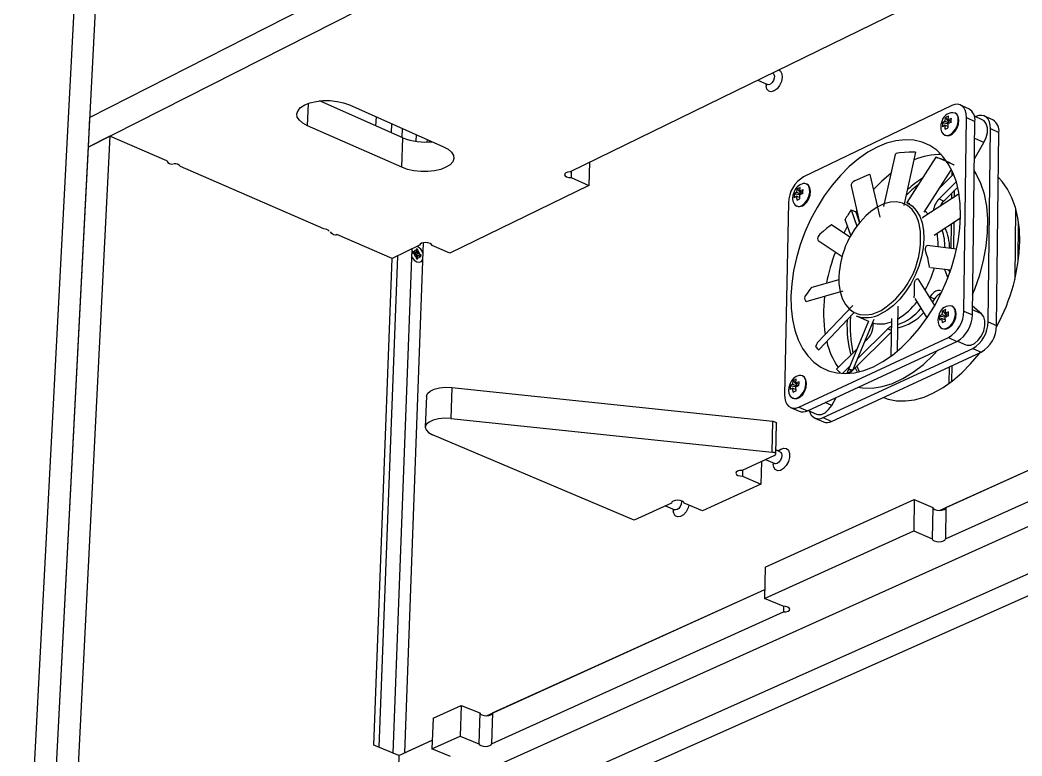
# Model space of a CAD drawing. Extents: x 0 to 155, y 0 to 209.
# Drawn here: x 49.81 to 90.74, y 106.31 to 136.35 of the extents above; entities that cross this region are included whole.
import ezdxf

# ---------------------------------------------------------------- set-up
doc = ezdxf.new("R2010")
doc.units = 0
doc.layers.get('0').update_dxf_attribs({"linetype": 'CONTINUOUS'})

msp = doc.modelspace()

# ---------------------------------------------------------------- linework, layer by layer
at = {"color": 7, "linetype": 'CONTINUOUS'}
for p, q in [((49.807, 94.613), (53.035, 156.292)), ((53.879, 156.294), (50.728, 95.022)), ((52.648, 132.372), (84.35, 148.492)), ((52.586, 131.163), (84.327, 147.237)), ((87.088, 137.378), (72.279, 130.154)), ((79.947, 133.894), (80.347, 133.712)), ((80.562, 134.182), (80.549, 134.188)), ((80.285, 133.74), (80.29, 133.666)), ((80.291, 133.657), (80.29, 133.666)), ((65.447, 131.544), (62.049, 133.047)), ((63.263, 132.884), (67.111, 131.18)), ((87.876, 132.856), (81.823, 129.952)), ((88.58, 132.72), (88.235, 132.879)), ((52.648, 132.372), (52.586, 131.163)), ((64.351, 132.029), (64.365, 132.396)), ((87.602, 132.216), (87.62, 132.362)), ((87.62, 132.362), (87.788, 132.144)), ((87.724, 132.275), (87.742, 132.421)), ((87.724, 132.275), (87.857, 132.214)), ((88.369, 124.471), (88.477, 132.367)), ((88.477, 132.367), (88.822, 132.209)), ((89.143, 132.267), (88.799, 132.425)), ((88.858, 132.405), (88.85, 132.401)), ((89.561, 132.27), (89.217, 132.427)), ((65.402, 130.337), (61.555, 132.031)), ((64.985, 131.749), (64.999, 132.115)), ((65.427, 131.926), (65.413, 131.56)), ((87.6, 132.06), (87.495, 131.995)), ((87.602, 132.216), (87.498, 132.152)), ((87.498, 132.152), (87.747, 132.129)), ((87.6, 132.06), (87.731, 131.999)), ((87.602, 132.216), (87.772, 132.138)), ((88.717, 124.315), (88.822, 132.209)), ((89.361, 124.028), (89.46, 131.916)), ((89.46, 131.916), (89.804, 131.758)), ((53.478, 131.614), (51.651, 95.432)), ((53.478, 131.614), (52.586, 131.163)), ((55.803, 130.606), (53.478, 131.614)), ((65.402, 130.337), (65.447, 131.544)), ((65.988, 131.678), (65.977, 131.398)), ((66.439, 131.478), (66.435, 131.37)), ((89.708, 123.873), (89.804, 131.758)), ((52.586, 131.163), (50.728, 95.022)), ((88.802, 130.68), (89.188, 131.347)), ((85.557, 130.856), (85.09, 128.744)), ((85.928, 128.781), (86.408, 130.957)), ((87.227, 130.75), (86.041, 128.898)), ((62.226, 127.821), (56.361, 130.365)), ((73.08, 130.544), (73.052, 129.592)), ((86.751, 128.51), (87.865, 130.249)), ((87.889, 129.989), (87.892, 130.194)), ((72.328, 130.177), (72.32, 129.917)), ((72.32, 129.917), (73.052, 129.592)), ((84.95, 128.298), (84.538, 130.045)), ((87.374, 129.482), (87.953, 130.053)), ((73.052, 129.592), (67.37, 126.829)), ((81.546, 129.316), (81.564, 129.461)), ((81.564, 129.461), (81.732, 129.245)), ((81.666, 129.373), (81.684, 129.518)), ((81.666, 129.373), (81.796, 129.315)), ((83.762, 129.58), (84.113, 128.082)), ((88.062, 129.744), (87.355, 129.048)), ((88.12, 129.526), (87.547, 128.961)), ((87.986, 129.137), (87.99, 129.398)), ((81.542, 129.16), (81.441, 129.097)), ((81.546, 129.316), (81.444, 129.253)), ((81.444, 129.253), (81.691, 129.23)), ((81.542, 129.16), (81.67, 129.103)), ((81.546, 129.316), (81.716, 129.239)), ((88.173, 129.26), (86.699, 128.292)), ((87.355, 129.048), (87.547, 128.961)), ((87.875, 129.064), (87.879, 129.288)), ((81.208, 128.889), (81.041, 121.059)), ((83.766, 128.602), (83.997, 127.933)), ((83.766, 128.602), (83.957, 128.516)), ((86.163, 128.843), (86.038, 128.899)), ((90.487, 128.672), (90.454, 125.775)), ((83.751, 127.55), (83.523, 128.212)), ((83.957, 128.516), (84.109, 128.077)), ((87.156, 127.566), (88.237, 128.274)), ((83.716, 127.486), (82.956, 127.988)), ((83.614, 127.949), (83.46, 127.655)), ((87.846, 127.025), (87.861, 128.027)), ((87.956, 127.012), (87.972, 128.1)), ((90.589, 126.475), (90.607, 128.095)), ((62.757, 127.591), (62.722, 127.574)), ((65.017, 126.611), (62.757, 127.591)), ((82.411, 127.348), (83.393, 126.696)), ((66.133, 127.155), (65.017, 126.611)), ((65.813, 126.999), (65.045, 106.427)), ((66.283, 127.257), (65.516, 106.433)), ((66.004, 127.004), (65.998, 126.845)), ((66.063, 126.978), (66.004, 127.004)), ((66.057, 126.819), (66.063, 126.978)), ((67.37, 126.829), (66.64, 127.148)), ((88.076, 126.997), (86.877, 127.139)), ((64.259, 106.744), (65.017, 126.611)), ((65.229, 126.714), (64.468, 106.66)), ((65.863, 126.903), (65.861, 126.831)), ((65.861, 126.831), (65.995, 126.772)), ((65.998, 126.845), (65.863, 126.903)), ((65.918, 126.806), (65.998, 126.845)), ((65.947, 126.793), (65.948, 126.821)), ((65.976, 126.78), (66.057, 126.819)), ((65.995, 126.772), (65.989, 126.613)), ((65.989, 126.613), (66.049, 126.587)), ((65.993, 126.716), (66.054, 126.746)), ((66.008, 126.738), (65.994, 126.744)), ((66.007, 126.723), (66.008, 126.738)), ((66.008, 126.738), (66.05, 126.744)), ((66.049, 126.587), (66.054, 126.746)), ((66.054, 126.746), (66.189, 126.687)), ((66.191, 126.761), (66.057, 126.819)), ((66.057, 126.745), (66.082, 126.748)), ((66.189, 126.687), (66.191, 126.761)), ((87.011, 126.248), (87.837, 126.148)), ((87.583, 126.179), (87.713, 125.809)), ((87.752, 126.159), (87.758, 126.139)), ((87.758, 126.139), (87.796, 126.032)), ((87.834, 126.139), (87.834, 126.149)), ((113.372, 125.713), (66.396, 104.619)), ((83.257, 125.746), (82.153, 125.43)), ((87.181, 124.702), (86.5, 125.783)), ((81.922, 124.86), (83.438, 125.292)), ((86.361, 124.978), (86.858, 124.186)), ((86.984, 125.05), (87.176, 124.964)), ((87.176, 124.964), (87.094, 124.841)), ((83.836, 124.696), (82.381, 123.167)), ((85.658, 122.838), (85.688, 124.664)), ((87.487, 124.325), (87.505, 124.474)), ((87.505, 124.474), (87.691, 124.234)), ((87.61, 124.383), (87.628, 124.531)), ((88.369, 124.471), (88.717, 124.315)), ((89.098, 124.353), (88.722, 124.668)), ((82.45, 122.889), (83.868, 124.379)), ((84.473, 124.061), (83.584, 121.926)), ((83.837, 122.058), (84.705, 124.142)), ((83.969, 124.279), (84.471, 124.057)), ((85.414, 124.166), (85.388, 122.626)), ((87.485, 124.166), (87.38, 124.103)), ((87.487, 124.325), (87.382, 124.262)), ((87.382, 124.262), (87.644, 124.238)), ((87.485, 124.166), (87.617, 124.107)), ((87.487, 124.325), (87.665, 124.246)), ((87.61, 124.383), (87.745, 124.323)), ((113.684, 123.858), (66.328, 102.743)), ((85.27, 123.744), (84.035, 122.531)), ((89.361, 124.028), (89.708, 123.873)), ((81.629, 120.55), (87.741, 123.387)), ((81.977, 120.398), (88.089, 123.232)), ((85.404, 123.602), (83.842, 122.069)), ((84.329, 123.238), (84.43, 123.337)), ((87.741, 123.387), (88.089, 123.232)), ((88.109, 123.242), (88.454, 123.089)), ((113.788, 122.97), (67.291, 102.307)), ((82.621, 120.118), (88.733, 122.946)), ((83.169, 122.099), (83.993, 122.908)), ((88.733, 122.946), (89.08, 122.792)), ((82.968, 119.967), (89.08, 122.792)), ((83.698, 122.202), (83.413, 121.921)), ((83.833, 122.06), (83.697, 121.927)), ((84.001, 122.225), (84.097, 122.005)), ((87.373, 116.331), (100.352, 122.208)), ((87.634, 116.449), (100.352, 122.208)), ((87.768, 121.514), (87.778, 122.19)), ((87.88, 121.598), (87.889, 122.242)), ((81.382, 121.481), (81.401, 121.628)), ((81.401, 121.628), (81.586, 121.391)), ((81.503, 121.537), (81.522, 121.684)), ((67.449, 121.35), (67.405, 120.085)), ((67.449, 121.35), (80.569, 119.969)), ((81.379, 121.323), (81.276, 121.261)), ((81.382, 121.481), (81.279, 121.419)), ((81.279, 121.419), (81.54, 121.395)), ((81.379, 121.323), (81.507, 121.266)), ((81.382, 121.481), (81.561, 121.402)), ((81.503, 121.537), (81.634, 121.48)), ((87.615, 115.166), (101.112, 121.25)), ((66.411, 120.992), (66.365, 119.729)), ((82.97, 120.62), (83.159, 120.946)), ((81.291, 120.529), (81.639, 120.378)), ((81.629, 120.55), (81.977, 120.398)), ((82.005, 120.411), (82.353, 120.26)), ((67.405, 120.085), (80.541, 118.709)), ((80.541, 118.709), (80.569, 119.969)), ((82.283, 120.098), (82.63, 119.947)), ((82.621, 120.118), (82.968, 119.967)), ((80.682, 118.629), (80.71, 119.889)), ((74.9, 115.929), (66.66, 119.421)), ((80.854, 118.727), (80.686, 118.8)), ((80.835, 118.796), (80.787, 118.756)), ((80.635, 118.577), (79.306, 117.963)), ((80.099, 118.329), (80.079, 117.406)), ((80.267, 118.407), (80.645, 118.244)), ((79.331, 117.975), (79.325, 117.729)), ((80.578, 118.273), (80.582, 118.21)), ((80.603, 118.102), (80.582, 118.21)), ((79.325, 117.729), (80.079, 117.406)), ((80.079, 117.406), (77.698, 116.31)), ((80.253, 114.011), (86.341, 116.777)), ((86.341, 116.777), (86.321, 115.493)), ((86.341, 116.777), (87.1, 116.449)), ((76.421, 116.631), (74.9, 115.929)), ((76.178, 116.519), (76.557, 116.358)), ((76.422, 116.643), (76.421, 116.631)), ((76.492, 116.386), (76.497, 116.318)), ((76.517, 116.219), (76.497, 116.318)), ((77.698, 116.31), (76.945, 116.631)), ((87.1, 116.449), (87.081, 115.166)), ((87.634, 116.449), (87.615, 115.166)), ((80.225, 112.737), (86.321, 115.493)), ((86.321, 115.493), (87.081, 115.166)), ((80.253, 114.011), (80.225, 112.737)), ((68.866, 107.951), (80.233, 113.098)), ((69.112, 108.062), (80.233, 113.098)), ((80.984, 112.416), (80.225, 112.737)), ((69.07, 106.807), (81.001, 112.185)), ((81.006, 112.416), (81.001, 112.185)), ((66.684, 107.846), (67.837, 108.37)), ((67.837, 108.37), (67.794, 107.115)), ((67.837, 108.37), (68.594, 108.062)), ((66.684, 107.846), (66.639, 106.592)), ((68.594, 108.062), (68.552, 106.807)), ((69.112, 108.062), (69.07, 106.807)), ((65.287, 106.33), (66.652, 106.948)), ((65.516, 106.433), (66.652, 106.948)), ((66.639, 106.592), (67.794, 107.115)), ((67.794, 107.115), (68.552, 106.807)), ((65.287, 106.33), (64.259, 106.744)), ((67.396, 106.286), (66.639, 106.592)), ((65.287, 106.33), (65.241, 105.082))]:
    msp.add_line(p, q, dxfattribs=at)
at = {"color": 8, "linetype": 'CONTINUOUS'}
for p, q in [((61.555, 132.031), (61.593, 132.949)), ((89.188, 131.347), (88.813, 131.518)), ((87.702, 126.165), (87.758, 126.139)), ((84.894, 124.447), (84.987, 124.494)), ((89.098, 124.353), (88.72, 124.522)), ((85.27, 123.744), (85.406, 123.684)), ((85.674, 123.785), (85.679, 123.783)), ((82.97, 120.62), (82.704, 120.736))]:
    msp.add_line(p, q, dxfattribs=at)
at = {"color": 7, "linetype": 'CONTINUOUS'}
for points in [[(80.81, 134.315), (80.878, 134.267), (80.934, 134.158), (80.947, 134.011), (80.915, 133.845), (80.843, 133.683), (80.741, 133.546), (80.622, 133.454), (80.503, 133.418), (80.399, 133.444), (80.325, 133.527), (80.291, 133.657), (80.291, 133.657)], [(80.562, 134.182), (80.565, 134.181), (80.61, 134.136), (80.63, 134.063), (80.624, 133.972), (80.592, 133.877), (80.539, 133.793), (80.473, 133.733), (80.404, 133.705), (80.347, 133.712)], [(61.555, 132.031), (61.361, 132.136), (61.219, 132.258), (61.137, 132.39), (61.119, 132.525), (61.165, 132.657), (61.273, 132.779), (61.439, 132.884), (61.653, 132.969), (61.906, 133.028), (62.184, 133.058), (62.473, 133.058), (62.758, 133.027), (63.026, 132.968), (63.263, 132.884)], [(88.477, 132.367), (88.468, 132.514), (88.435, 132.645), (88.38, 132.753), (88.305, 132.835), (88.214, 132.888), (88.109, 132.909), (87.995, 132.898), (87.876, 132.856)], [(87.486, 132.248), (87.433, 132.08), (87.425, 132.009), (87.429, 131.896), (87.461, 131.79), (87.524, 131.7), (87.595, 131.652)], [(87.742, 132.421), (87.652, 132.381), (87.62, 132.362)], [(87.859, 132.325), (87.762, 132.291), (87.724, 132.275)], [(87.795, 131.665), (87.919, 131.754), (88.027, 131.89), (88.105, 132.055), (88.142, 132.226), (88.132, 132.381), (88.078, 132.499), (88.006, 132.555)], [(87.834, 131.663), (87.901, 131.704), (88.011, 131.81), (88.099, 131.949), (88.155, 132.105), (88.171, 132.263), (88.142, 132.408), (88.078, 132.506), (88.011, 132.547)], [(87.857, 132.168), (87.858, 132.283), (87.859, 132.325)], [(89.46, 131.916), (89.451, 132.063), (89.417, 132.193), (89.363, 132.301), (89.288, 132.383), (89.196, 132.436), (89.091, 132.458), (88.977, 132.447), (88.858, 132.405)], [(89.188, 131.347), (89.281, 131.548), (89.33, 131.757), (89.333, 131.953), (89.288, 132.116), (89.2, 132.232), (89.143, 132.267)], [(87.498, 132.152), (87.493, 132.039), (87.495, 131.995)], [(87.613, 131.9), (87.601, 132.013), (87.6, 132.06)], [(87.613, 131.9), (87.699, 131.941), (87.735, 131.958)], [(87.857, 132.168), (87.76, 132.134), (87.722, 132.118)], [(87.735, 131.958), (87.723, 132.072), (87.722, 132.118)], [(88.239, 128.348), (88.224, 128.841), (88.165, 129.307), (88.063, 129.739), (87.92, 130.132), (87.736, 130.481), (87.516, 130.783), (87.261, 131.032), (86.975, 131.226), (86.661, 131.364), (86.324, 131.442), (85.968, 131.461), (85.597, 131.42), (85.216, 131.321), (84.83, 131.163), (84.443, 130.95), (84.061, 130.684), (83.688, 130.369), (83.328, 130.008), (82.986, 129.606), (82.667, 129.168), (82.374, 128.7), (82.11, 128.206), (81.879, 127.694), (81.685, 127.169), (81.528, 126.639), (81.412, 126.108), (81.337, 125.585), (81.305, 125.075), (81.316, 124.585), (81.37, 124.122), (81.467, 123.689), (81.604, 123.294), (81.782, 122.941), (81.997, 122.635), (82.247, 122.379), (82.529, 122.178), (82.84, 122.033), (83.175, 121.946), (83.53, 121.919), (83.901, 121.953), (84.284, 122.047), (84.673, 122.199), (85.064, 122.409), (85.451, 122.673), (85.83, 122.989), (86.195, 123.352), (86.543, 123.757), (86.868, 124.2), (87.166, 124.675), (87.434, 125.176), (87.667, 125.696), (87.864, 126.229), (88.021, 126.767), (88.137, 127.304), (88.21, 127.834), (88.239, 128.348)], [(87.591, 131.654), (87.671, 131.636), (87.795, 131.665)], [(67.111, 131.18), (67.302, 131.075), (67.441, 130.955), (67.52, 130.825), (67.535, 130.691), (67.487, 130.561), (67.376, 130.441), (67.21, 130.337), (66.996, 130.254), (66.745, 130.196), (66.469, 130.167), (66.183, 130.167), (65.901, 130.196), (65.636, 130.254), (65.402, 130.337)], [(86.397, 130.958), (86.391, 130.959), (86.341, 130.96), (86.141, 130.955), (85.94, 130.945), (85.737, 130.931), (85.665, 130.918), (85.603, 130.897), (85.571, 130.877), (85.558, 130.856)], [(87.638, 130.59), (87.882, 130.482), (87.938, 130.452), (87.965, 130.436), (87.977, 130.429), (87.978, 130.428), (87.979, 130.427), (87.979, 130.427), (87.979, 130.427), (87.979, 130.427), (87.979, 130.427), (87.978, 130.428), (87.975, 130.429), (87.964, 130.435), (87.92, 130.457), (87.745, 130.543), (87.565, 130.622), (87.378, 130.693), (87.313, 130.716), (87.259, 130.736), (87.234, 130.746), (87.227, 130.75), (87.229, 130.75), (87.232, 130.75), (87.236, 130.749)], [(88.728, 125.141), (88.818, 125.362), (89.019, 125.944), (89.175, 126.53), (89.282, 127.112), (89.339, 127.682), (89.346, 128.231), (89.303, 128.752), (89.21, 129.237), (89.068, 129.68), (88.88, 130.075), (88.796, 130.213)], [(72.279, 130.154), (72.186, 130.142), (72.111, 130.115), (72.064, 130.076), (72.053, 130.031), (72.08, 129.987), (72.139, 129.95), (72.224, 129.925), (72.32, 129.917)], [(84.528, 130.043), (84.522, 130.042), (84.474, 130.024), (84.287, 129.943), (84.101, 129.861), (83.916, 129.781), (83.852, 129.738), (83.798, 129.685), (83.771, 129.64), (83.76, 129.595), (83.761, 129.583), (83.763, 129.577), (83.766, 129.574)], [(85.386, 130.083), (85.014, 129.769), (84.681, 129.438)], [(90.654, 127.312), (90.638, 127.804), (90.579, 128.27), (90.478, 128.702), (90.336, 129.097), (90.155, 129.449), (89.936, 129.755), (89.782, 129.921)], [(81.946, 129.652), (81.872, 129.672), (81.801, 129.671), (81.676, 129.627), (81.576, 129.551), (81.493, 129.453), (81.432, 129.343), (81.383, 129.188), (81.373, 129.081), (81.386, 128.96), (81.438, 128.842), (81.484, 128.793), (81.542, 128.756)], [(81.684, 129.518), (81.596, 129.479), (81.564, 129.461)], [(81.798, 129.422), (81.703, 129.389), (81.666, 129.373)], [(81.734, 128.769), (81.856, 128.856), (81.963, 128.991), (82.04, 129.154), (82.077, 129.324), (82.068, 129.478), (82.016, 129.595), (81.944, 129.653)], [(81.773, 128.768), (81.839, 128.807), (81.948, 128.912), (82.034, 129.05), (82.09, 129.205), (82.106, 129.361), (82.079, 129.505), (82.017, 129.602), (81.949, 129.645)], [(81.795, 129.267), (81.797, 129.38), (81.798, 129.422)], [(86.508, 129.628), (86.25, 129.416), (86.022, 129.206)], [(81.444, 129.253), (81.439, 129.141), (81.441, 129.097)], [(81.555, 129.002), (81.544, 129.114), (81.542, 129.16)], [(81.555, 129.002), (81.639, 129.042), (81.675, 129.059)], [(81.795, 129.267), (81.699, 129.234), (81.662, 129.218)], [(81.675, 129.059), (81.664, 129.172), (81.662, 129.218)], [(81.536, 128.759), (81.613, 128.74), (81.734, 128.769)], [(83.997, 128.576), (83.994, 128.572), (83.957, 128.516)], [(86.038, 128.899), (86.049, 128.894), (86.254, 128.764), (86.427, 128.58), (86.566, 128.348), (86.666, 128.071), (86.724, 127.758), (86.74, 127.416), (86.713, 127.053), (86.644, 126.679), (86.534, 126.303), (86.386, 125.933), (86.203, 125.58), (85.991, 125.252), (85.754, 124.957), (85.498, 124.703), (85.23, 124.495), (84.957, 124.34)], [(86.909, 128.43), (86.83, 128.504), (86.775, 128.546)], [(82.945, 127.969), (82.955, 127.983), (82.956, 127.985), (82.957, 127.986), (82.957, 127.987), (82.957, 127.988), (82.956, 127.988), (82.956, 127.988), (82.955, 127.988), (82.953, 127.988), (82.943, 127.982), (82.906, 127.954), (82.763, 127.834), (82.623, 127.718), (82.484, 127.61), (82.44, 127.555), (82.408, 127.488), (82.396, 127.431), (82.4, 127.375), (82.404, 127.361), (82.407, 127.352), (82.41, 127.348)], [(62.757, 127.591), (62.693, 127.569), (62.619, 127.583), (62.547, 127.632), (62.487, 127.708)], [(66.021, 126.647), (66.069, 126.637), (66.111, 126.652), (66.14, 126.688), (66.151, 126.741), (66.144, 126.802), (66.118, 126.862), (66.079, 126.912), (66.032, 126.944), (65.983, 126.954), (65.942, 126.939), (65.913, 126.903), (65.901, 126.85), (65.909, 126.789), (65.934, 126.729), (65.973, 126.679), (66.021, 126.647)], [(66.64, 127.148), (66.616, 127.191), (66.559, 127.229), (66.476, 127.254), (66.381, 127.264), (66.286, 127.257), (66.206, 127.234), (66.153, 127.198), (66.133, 127.155)], [(86.972, 126.254), (86.969, 126.261), (86.963, 126.289), (86.945, 126.407), (86.897, 126.645), (86.848, 126.792), (86.803, 126.942), (86.799, 127.01), (86.811, 127.074), (86.834, 127.114), (86.848, 127.128), (86.865, 127.139), (86.872, 127.14)], [(65.802, 126.715), (65.832, 126.655), (65.915, 126.55), (66.015, 126.483), (66.116, 126.463), (66.204, 126.494), (66.257, 126.557)], [(86.339, 125.013), (86.338, 125.013), (86.337, 125.019), (86.338, 125.042), (86.347, 125.138), (86.359, 125.341), (86.35, 125.474), (86.348, 125.614), (86.366, 125.677), (86.401, 125.735), (86.441, 125.771), (86.462, 125.784), (86.484, 125.792), (86.492, 125.792)], [(82.154, 125.418), (82.156, 125.425), (82.156, 125.427), (82.156, 125.429), (82.156, 125.429), (82.155, 125.43), (82.155, 125.43), (82.155, 125.43), (82.154, 125.43), (82.152, 125.43), (82.146, 125.425), (82.124, 125.399), (82.043, 125.289), (81.965, 125.187), (81.887, 125.097), (81.869, 125.051), (81.866, 124.991), (81.876, 124.941), (81.898, 124.888), (81.906, 124.874), (81.912, 124.865), (81.916, 124.861)], [(87.436, 125.29), (87.393, 125.304), (87.312, 125.305), (87.226, 125.277), (87.139, 125.224), (87.057, 125.146), (86.984, 125.05)], [(87.628, 124.531), (87.537, 124.492), (87.505, 124.474)], [(87.681, 123.766), (87.806, 123.854), (87.916, 123.991), (87.994, 124.157), (88.031, 124.331), (88.022, 124.489), (87.967, 124.609), (87.889, 124.67)], [(87.72, 123.765), (87.788, 123.805), (87.899, 123.911), (87.988, 124.05), (88.044, 124.209), (88.06, 124.369), (88.032, 124.515), (87.967, 124.616), (87.897, 124.661)], [(87.367, 124.355), (87.316, 124.185), (87.308, 124.113), (87.314, 123.999), (87.347, 123.892), (87.412, 123.803), (87.485, 123.754)], [(87.382, 124.262), (87.377, 124.148), (87.38, 124.103)], [(87.498, 124.004), (87.486, 124.119), (87.485, 124.166)], [(87.498, 124.004), (87.585, 124.044), (87.621, 124.061)], [(87.744, 124.273), (87.646, 124.239), (87.608, 124.224)], [(87.621, 124.061), (87.609, 124.176), (87.608, 124.224)], [(87.746, 124.432), (87.648, 124.398), (87.61, 124.383)], [(87.744, 124.273), (87.745, 124.389), (87.746, 124.432)], [(88.454, 123.089), (88.512, 123.071), (88.658, 123.078), (88.812, 123.149), (88.96, 123.279), (89.087, 123.454), (89.18, 123.657), (89.23, 123.869), (89.232, 124.068), (89.187, 124.235), (89.098, 124.353)], [(87.48, 123.757), (87.557, 123.738), (87.681, 123.766)], [(82.39, 123.162), (82.389, 123.166), (82.388, 123.167), (82.388, 123.168), (82.387, 123.169), (82.387, 123.169), (82.386, 123.169), (82.386, 123.169), (82.385, 123.17), (82.384, 123.17), (82.381, 123.167), (82.374, 123.155), (82.355, 123.101), (82.337, 123.058), (82.315, 123.028), (82.321, 123.008), (82.345, 122.977), (82.376, 122.946), (82.416, 122.91), (82.429, 122.9), (82.437, 122.893), (82.442, 122.89)], [(84.044, 121.357), (84.225, 121.329), (84.619, 121.322), (85.029, 121.384), (85.45, 121.514), (85.875, 121.711), (86.3, 121.972), (86.716, 122.293), (87.12, 122.671), (87.307, 122.87)], [(85.087, 120.946), (85.28, 120.878), (85.623, 120.811), (85.984, 120.802), (86.359, 120.852), (86.745, 120.96), (87.135, 121.126), (87.525, 121.348), (87.91, 121.622), (88.286, 121.945), (88.648, 122.315), (88.992, 122.725), (89.023, 122.766)], [(83.592, 121.939), (83.61, 121.963), (83.63, 122.005), (83.641, 122.059), (83.662, 122.075), (83.704, 122.083), (83.747, 122.082), (83.8, 122.072), (83.816, 122.067), (83.826, 122.064), (83.831, 122.061)], [(83.831, 122.061), (83.834, 122.06), (83.836, 122.058), (83.836, 122.056), (83.835, 122.053), (83.818, 122.047), (83.753, 122.025), (83.702, 121.961), (83.629, 121.925), (83.608, 121.92), (83.601, 121.919)], [(83.927, 122.152), (83.979, 122.042), (84.008, 121.984)], [(81.781, 121.822), (81.708, 121.842), (81.638, 121.841), (81.514, 121.798), (81.413, 121.722), (81.33, 121.623), (81.268, 121.512), (81.218, 121.355), (81.208, 121.245), (81.222, 121.122), (81.276, 121.001), (81.323, 120.951), (81.383, 120.914)], [(81.522, 121.684), (81.433, 121.646), (81.401, 121.628)], [(81.636, 121.585), (81.54, 121.552), (81.503, 121.537)], [(81.572, 120.926), (81.695, 121.013), (81.802, 121.148), (81.88, 121.312), (81.917, 121.485), (81.909, 121.641), (81.856, 121.761), (81.779, 121.823)], [(81.61, 120.925), (81.677, 120.964), (81.787, 121.069), (81.874, 121.207), (81.93, 121.364), (81.947, 121.522), (81.92, 121.668), (81.858, 121.768), (81.787, 121.814)], [(81.633, 121.427), (81.635, 121.542), (81.636, 121.585)], [(66.411, 120.992), (66.411, 120.994), (66.452, 121.105), (66.563, 121.205), (66.734, 121.284), (66.951, 121.338), (67.196, 121.36), (67.449, 121.35)], [(81.279, 121.419), (81.274, 121.305), (81.276, 121.261)], [(81.391, 121.161), (81.38, 121.276), (81.379, 121.323)], [(81.391, 121.161), (81.476, 121.201), (81.512, 121.218)], [(81.633, 121.427), (81.537, 121.394), (81.5, 121.379)], [(81.512, 121.218), (81.501, 121.332), (81.5, 121.379)], [(81.041, 121.059), (81.05, 120.911), (81.081, 120.779), (81.134, 120.668), (81.206, 120.583), (81.296, 120.527), (81.399, 120.503), (81.511, 120.51), (81.629, 120.55)], [(81.375, 120.918), (81.45, 120.899), (81.572, 120.926)], [(82.353, 120.26), (82.405, 120.243), (82.548, 120.249), (82.7, 120.319), (82.845, 120.447), (82.97, 120.62)], [(67.405, 120.085), (67.151, 120.095), (66.905, 120.073), (66.688, 120.02), (66.517, 119.94), (66.406, 119.841), (66.365, 119.731), (66.396, 119.618), (66.497, 119.511), (66.66, 119.421)], [(80.569, 119.969), (80.613, 119.961), (80.651, 119.949), (80.681, 119.933), (80.701, 119.914), (80.709, 119.893), (80.71, 119.889)], [(80.835, 118.796), (80.886, 118.833), (81.009, 118.878), (81.119, 118.861), (81.202, 118.784), (81.246, 118.656), (81.246, 118.496), (81.2, 118.324), (81.117, 118.165), (81.006, 118.039), (80.883, 117.964), (80.765, 117.95), (80.667, 117.998), (80.603, 118.102), (80.603, 118.102)], [(80.854, 118.727), (80.88, 118.711), (80.917, 118.652), (80.929, 118.569), (80.914, 118.472), (80.873, 118.377), (80.814, 118.299), (80.744, 118.25), (80.676, 118.236), (80.645, 118.244)], [(80.635, 118.577), (80.662, 118.593), (80.678, 118.612), (80.682, 118.633), (80.674, 118.654), (80.654, 118.673), (80.624, 118.689), (80.585, 118.701), (80.541, 118.709)], [(79.306, 117.963), (79.206, 117.954), (79.123, 117.929), (79.069, 117.891), (79.053, 117.846), (79.076, 117.801), (79.136, 117.763), (79.224, 117.738), (79.325, 117.729)], [(76.945, 116.631), (76.921, 116.676), (76.861, 116.713), (76.774, 116.738), (76.673, 116.747), (76.573, 116.738), (76.49, 116.713), (76.437, 116.676), (76.421, 116.631)], [(76.835, 116.724), (76.837, 116.68), (76.822, 116.584), (76.781, 116.49), (76.722, 116.413), (76.654, 116.364), (76.587, 116.35), (76.557, 116.358)], [(77.14, 116.548), (77.106, 116.437), (77.023, 116.279), (76.914, 116.154), (76.792, 116.08), (76.676, 116.066), (76.58, 116.115), (76.517, 116.219)], [(87.1, 116.449), (87.122, 116.404), (87.182, 116.365), (87.27, 116.34), (87.373, 116.331), (87.474, 116.34), (87.56, 116.365), (87.616, 116.404), (87.634, 116.442)], [(87.081, 115.166), (87.103, 115.121), (87.163, 115.083), (87.251, 115.058), (87.354, 115.049), (87.456, 115.058), (87.541, 115.083), (87.597, 115.121), (87.615, 115.166)], [(81.001, 112.185), (81.102, 112.194), (81.186, 112.219), (81.241, 112.256), (81.257, 112.301), (81.234, 112.345), (81.174, 112.382), (81.086, 112.407), (80.984, 112.416)], [(68.594, 108.062), (68.619, 108.019), (68.679, 107.983), (68.766, 107.959), (68.866, 107.951), (68.964, 107.959), (69.045, 107.983), (69.097, 108.019), (69.111, 108.047)], [(68.552, 106.807), (68.577, 106.765), (68.637, 106.729), (68.724, 106.705), (68.824, 106.697), (68.923, 106.705), (69.004, 106.729), (69.056, 106.765), (69.07, 106.807)]]:
    msp.add_lwpolyline(points, dxfattribs=at)
at = {"color": 8, "linetype": 'CONTINUOUS'}
for points in [[(86.563, 127.965), (86.518, 128.135), (86.406, 128.395), (86.257, 128.609), (86.073, 128.772), (85.86, 128.878), (85.624, 128.926), (85.369, 128.915), (85.104, 128.844), (84.834, 128.716), (84.567, 128.534), (84.368, 128.36)], [(83.259, 125.678), (83.265, 125.577), (83.312, 125.261), (83.401, 124.979), (83.53, 124.74), (83.696, 124.549), (83.893, 124.411), (84.118, 124.331), (84.364, 124.31), (84.625, 124.349), (84.894, 124.447)]]:
    msp.add_lwpolyline(points, dxfattribs=at)
at = {"color": 7, "linetype": 'CONTINUOUS'}
for centre, radius, start, end in [((88.314, 132.281), 0.514, 351.9511, 58.8416), ((87.91, 132.123), 0.442, 77.1338, 163.5959), ((89.295, 131.829), 0.514, 352.0522, 58.8918), ((66.363, 133.822), 2.455, 248.0913, 276.7298), ((87.711, 131.885), 0.254, 243.9838, 299.0217), ((56.003, 130.686), 0.216, 201.5954, 285.9981), ((87.381, 128.219), 2.637, 88.2578, 113.2809), ((86.245, 127.491), 3.405, 65.9911, 73.0904), ((56.133, 130.215), 0.273, 33.2714, 99.8399), ((82.479, 128.863), 1.272, 121.066, 178.8258), ((89.561, 125.54), 5.224, 123.4385, 131.9234), ((87.943, 128.469), 0.824, 135.4363, 172.8719), ((88.116, 128.398), 0.801, 135.296, 153.8851), ((81.654, 128.981), 0.244, 243.7837, 299.2415), ((90.365, 124.223), 7.92, 146.4278, 149.7541), ((86.973, 125.712), 3.714, 134.5372, 180.521), ((86.704, 128.263), 0.0272, 95.8186, 192.7222), ((62.238, 127.557), 0.264, 40.4937, 92.6175), ((83.131, 127.43), 3.474, 302.293, 8.8545), ((85.472, 127.076), 2.129, 359.3862, 19.2727), ((85.832, 127.017), 1.959, 0.4103, 25.4117), ((84.715, 127.199), 2.603, 357.5365, 9.8963), ((65.831, 126.703), 0.454, 16.0627, 62.8929), ((82.991, 127.529), 7.667, 331.3586, 358.3784), ((90.475, 124.099), 7.862, 159.3072, 168.9672), ((83.204, 127.396), 4.134, 330.0261, 343.6027), ((88.075, 124.398), 5.44, 172.8501, 189.3898), ((87.679, 124.671), 0.582, 116.0782, 149.817), ((84.904, 126.032), 2.252, 290.0378, 319.515), ((84.232, 126.575), 2.817, 300.9259, 322.3168), ((87.796, 124.233), 0.446, 77.5661, 164.1448), ((87.096, 124.485), 1.274, 300.4058, 359.3421), ((88.488, 123.877), 4.893, 177.4265, 194.3252), ((88.87, 123.846), 5.148, 175.5939, 192.2166), ((84.397, 125.379), 1.18, 248.741, 298.3019), ((85.196, 125.806), 2.08, 283.4152, 317.3377), ((87.446, 124.33), 1.272, 300.3778, 359.3636), ((83.921, 123.878), 0.743, 313.2547, 10.9008), ((84.964, 125.11), 1.168, 253.689, 292.5241), ((85.623, 123.396), 0.495, 115.6267, 135.3933), ((87.6, 123.985), 0.251, 243.6855, 298.525), ((88.092, 124.041), 1.269, 300.3261, 359.4033), ((88.441, 123.886), 1.267, 300.2982, 359.4248), ((85.76, 123.929), 3.074, 193.2575, 214.9277), ((84.792, 123.499), 2.143, 220.7856, 226.1393), ((81.494, 121.137), 0.242, 243.5156, 298.7401), ((81.786, 120.747), 0.397, 248.3014, 298.7031), ((82.438, 120.456), 0.384, 190.2325, 298.4333), ((82.777, 120.316), 0.398, 248.2838, 298.6027)]:
    msp.add_arc(centre, radius, start, end, dxfattribs=at)

doc.saveas('drawing.dxf')
